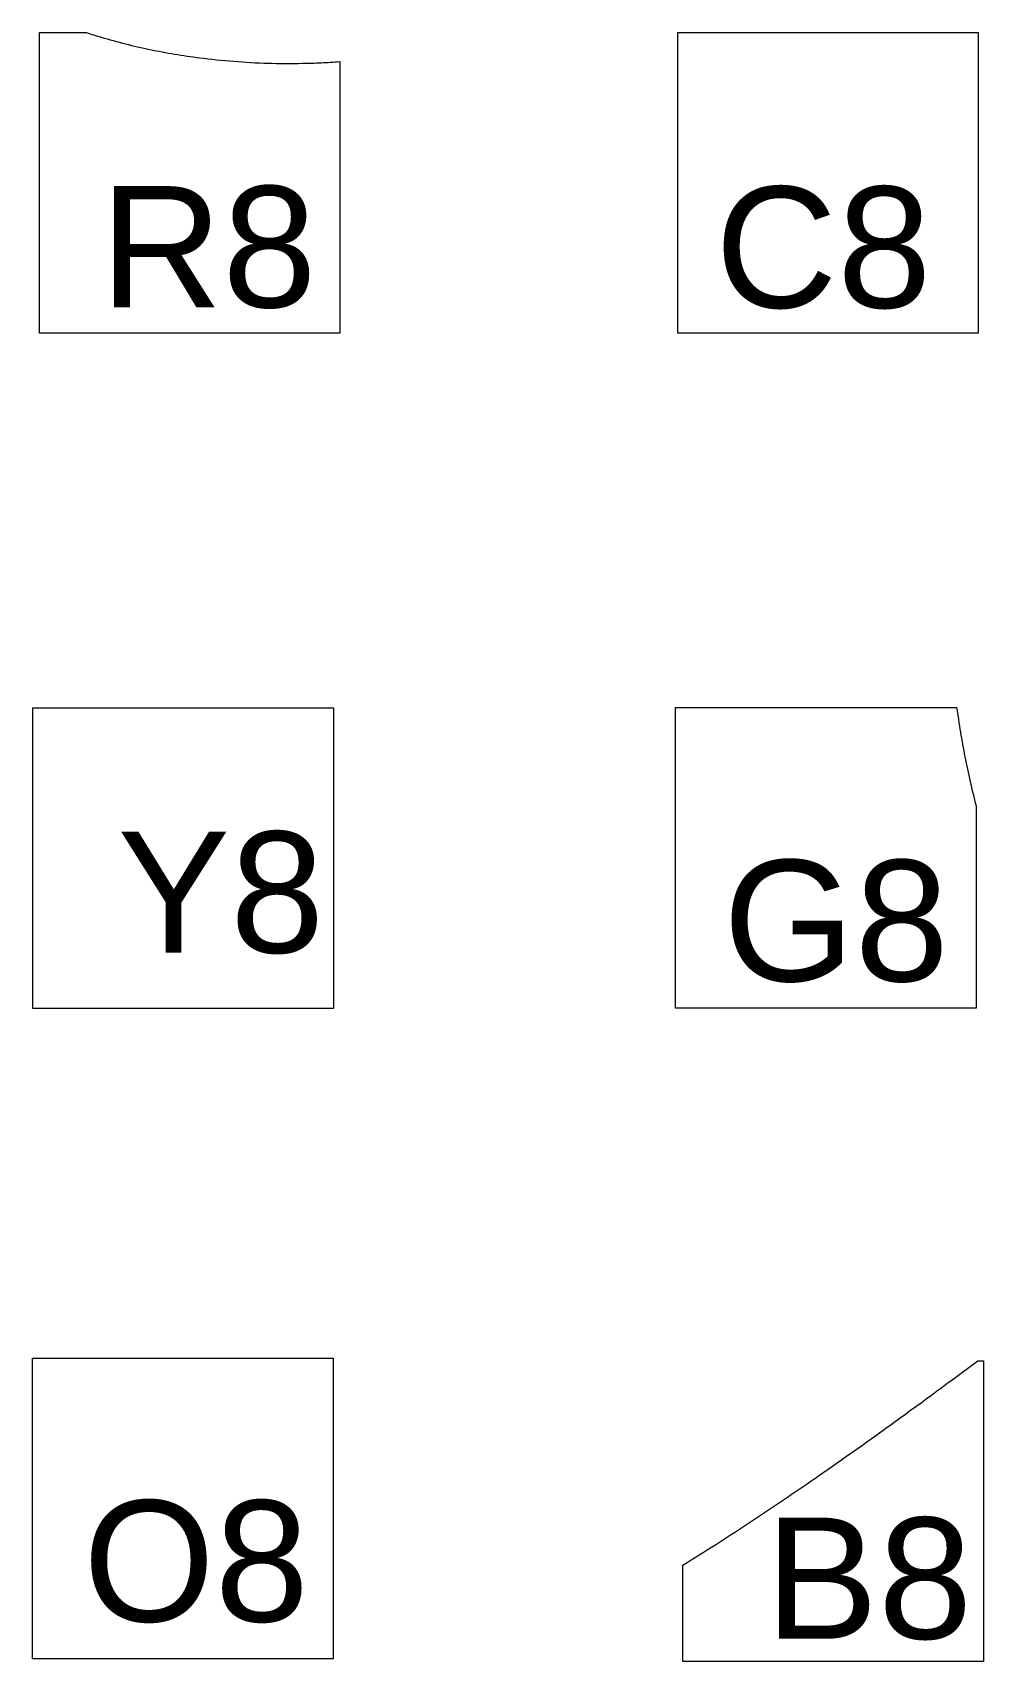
# Model space of a CAD drawing. Header units: inches. Extents: x 1.5 to 9.4, y 1.8 to 15.3.
import ezdxf

# ---------------------------------------------------------------- set-up
doc = ezdxf.new("R2010")
doc.units = ezdxf.units.IN
doc.header["$LTSCALE"] = 0.03937
doc.header["$MEASUREMENT"] = 0
doc.layers.add('CUT', color=7, linetype='Continuous')
doc.layers.add('DISPLAY', color=7, linetype='Continuous')

msp = doc.modelspace()

# ---------------------------------------------------------------- linework, layer by layer
at = {"layer": 'CUT', "color": 255, "lineweight": 15}
for p, q in [((1.564, 12.794), (1.564, 15.274)), ((1.564, 15.274), (1.951, 15.274)), ((6.832, 12.795), (6.832, 15.275)), ((6.832, 15.275), (9.312, 15.275)), ((9.312, 15.275), (9.312, 12.795)), ((4.044, 15.035), (4.044, 12.794)), ((4.044, 12.794), (1.564, 12.794)), ((9.312, 12.795), (6.832, 12.795)), ((1.51, 7.224), (1.51, 9.704)), ((1.51, 9.704), (3.99, 9.704)), ((3.99, 9.704), (3.99, 7.224)), ((6.814, 7.228), (6.814, 9.708)), ((6.814, 9.708), (9.133, 9.708)), ((9.294, 8.895), (9.294, 7.228)), ((3.99, 7.224), (1.51, 7.224)), ((9.294, 7.228), (6.814, 7.228)), ((1.507, 4.34), (3.987, 4.34)), ((1.507, 1.86), (1.507, 4.34)), ((3.987, 4.34), (3.987, 1.86)), ((9.309, 4.319), (9.355, 4.319)), ((9.355, 4.319), (9.355, 1.839)), ((6.875, 1.839), (6.875, 2.634)), ((3.987, 1.86), (1.507, 1.86)), ((9.355, 1.839), (6.875, 1.839))]:
    msp.add_line(p, q, dxfattribs=at)
for points, knots in [([(1.951, 15.274), (1.991, 15.261), (2.098, 15.228), (2.273, 15.18), (2.475, 15.134), (2.679, 15.096), (2.909, 15.062), (3.166, 15.035), (3.45, 15.02), (3.691, 15.019), (3.889, 15.025), (3.993, 15.031), (4.044, 15.035)], [0, 0, 0, 0, 0.060283, 0.158141, 0.256079, 0.354026, 0.451897, 0.585595, 0.719378, 0.853087, 0.926519, 1, 1, 1, 1]), ([(9.133, 9.708), (9.144, 9.64), (9.164, 9.504), (9.201, 9.3), (9.244, 9.097), (9.277, 8.962), (9.294, 8.895)], [0, 0, 0, 0, 0.249506, 0.499211, 0.749508, 1, 1, 1, 1]), ([(6.875, 2.634), (6.964, 2.689), (7.143, 2.801), (7.408, 2.973), (7.671, 3.148), (7.962, 3.347), (8.28, 3.569), (8.741, 3.898), (9.082, 4.151), (9.309, 4.319)], [0, 0, 0, 0, 0.1067138, 0.2134291, 0.3202237, 0.427019, 0.5702389, 0.7134597, 1, 1, 1, 1])]:
    msp.add_open_spline(points, degree=3, knots=knots, dxfattribs=at)

# ---------------------------------------------------------------- texts
at = {"layer": 'DISPLAY', "char_height": 1, "attachment_point": 7, "line_spacing_factor": 0.963855}
for s, insert, width in [('\\fArial;R8\\P', (2.065, 12.994), 2.59639), ('\\fArial;C8', (7.14, 12.99), 2.64458), ('\\fArial;Y8\\P', (2.206, 7.67), 2.62651), ('\\fArial;G8', (7.206, 7.435), 2.72289), ('\\fArial;O8', (1.924, 2.153), 2.72289), ('\\fArial;B8', (7.554, 2.011), 2.53012)]:
    msp.add_mtext(s, dxfattribs=dict(at, insert=insert, width=width))

doc.saveas('drawing.dxf')
